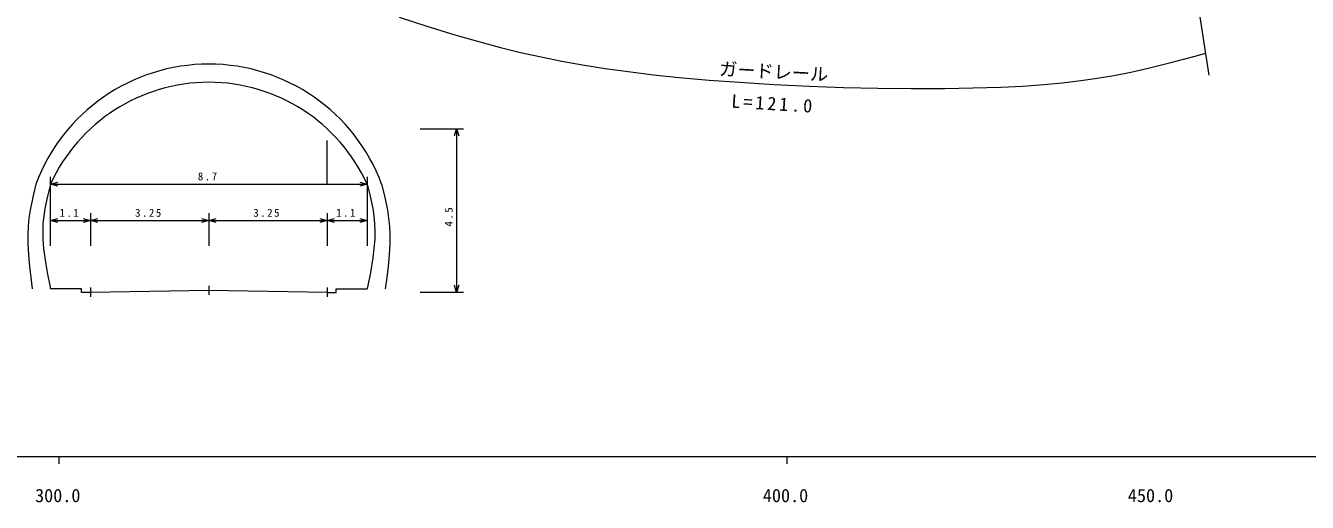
# Model space of a CAD drawing. Units: millimetres, scale not verified. Extents: x -61140 to 578860, y -202464 to 157536.
# Drawn here: x 262285 to 438399, y -23750 to 41776 of the extents above; entities that cross this region are included whole.
import ezdxf
from ezdxf.enums import TextEntityAlignment as Align

# ---------------------------------------------------------------- set-up
doc = ezdxf.new("R2010")
doc.units = ezdxf.units.MM
doc.header["$LTSCALE"] = 1000
doc.linetypes.add('DASHED_SPACED', pattern=[12, 6, -6])
doc.layers.add('S-BGD', color=7, linetype='Continuous', lineweight=13)
doc.layers.add('S-BGD-HTXT', color=7, linetype='Continuous', lineweight=13)
doc.styles.add('ＭＳ ゴシック', font='')
doc.styles.get('ＭＳ ゴシック').set_extended_font_data('MS Gothic')

msp = doc.modelspace()

# ---------------------------------------------------------------- linework, layer by layer
at = {"layer": 'S-BGD'}
for p, q in [((422725, 48912), (424880, 34959)), ((313588, 42940), (317408, 41707)), ((317408, 41707), (321242, 40532)), ((321242, 40532), (324372, 39632)), ((324372, 39632), (327516, 38790)), ((327516, 38790), (330297, 38105)), ((330297, 38105), (333102, 37475)), ((333102, 37475), (335950, 36901)), ((419658, 36697), (422810, 37541)), ((422810, 37541), (423611, 37762)), ((423611, 37762), (424412, 37984)), ((335950, 36901), (338811, 36386)), ((338811, 36386), (341931, 35889)), ((341931, 35889), (345063, 35450)), ((345063, 35450), (348562, 35024)), ((411789, 34920), (414148, 35387)), ((414148, 35387), (416506, 35915)), ((416506, 35915), (419658, 36697)), ((348562, 35024), (352080, 34657)), ((352080, 34657), (356213, 34293)), ((356213, 34293), (360350, 33989)), ((360350, 33989), (365156, 33696)), ((365156, 33696), (369969, 33462)), ((369969, 33462), (374663, 33294)), ((396301, 33331), (399245, 33478)), ((399245, 33478), (402192, 33685)), ((402192, 33685), (404722, 33920)), ((404722, 33920), (407253, 34215)), ((407253, 34215), (409526, 34538)), ((409526, 34538), (411789, 34920)), ((374663, 33294), (379368, 33185)), ((379368, 33185), (383978, 33139)), ((383978, 33139), (388593, 33152)), ((388593, 33152), (392442, 33211)), ((392442, 33211), (396301, 33331)), ((316508, 27611), (322460, 27611)), ((321220, 26611), (321508, 27611)), ((321508, 27611), (321793, 26611)), ((321508, 27611), (321508, 5111)), ((263702, 19988), (263275, 18208)), ((265702, 19988), (265286, 18315)), ((265702, 11488), (265702, 20988)), ((265702, 19988), (266702, 20273)), ((266702, 19700), (265702, 19988)), ((265702, 19988), (309202, 19988)), ((308202, 20275), (309202, 19988)), ((309202, 19988), (308202, 19703)), ((309202, 20988), (309202, 11488)), ((309202, 19988), (309617, 18315)), ((311202, 19988), (311628, 18208)), ((263275, 18208), (262910, 16425)), ((265286, 18315), (264932, 16639)), ((309617, 18315), (309972, 16639)), ((311628, 18208), (311994, 16425)), ((262910, 16425), (262740, 15313)), ((264932, 16639), (264770, 15608)), ((271202, 15988), (271202, 11488)), ((287452, 15988), (287452, 11488)), ((303702, 15988), (303702, 11488)), ((309972, 16639), (310133, 15608)), ((311994, 16425), (312163, 15313)), ((262631, 14197), (262580, 12987)), ((262740, 15313), (262631, 14197)), ((264669, 14564), (264633, 13507)), ((264770, 15608), (264669, 14564)), ((265702, 14988), (266702, 15273)), ((266702, 14700), (265702, 14988)), ((265702, 14988), (271202, 14988)), ((270202, 15275), (271202, 14988)), ((271202, 14988), (270202, 14703)), ((271202, 14988), (272202, 15273)), ((272202, 14700), (271202, 14988)), ((271202, 14988), (287452, 14988)), ((286452, 15275), (287452, 14988)), ((287452, 14988), (286452, 14703)), ((287452, 14988), (288452, 15273)), ((288452, 14700), (287452, 14988)), ((287452, 14988), (303702, 14988)), ((302702, 15275), (303702, 14988)), ((303702, 14988), (302702, 14703)), ((303702, 14988), (304702, 15273)), ((304702, 14700), (303702, 14988)), ((303702, 14988), (309202, 14988)), ((308202, 15275), (309202, 14988)), ((309202, 14988), (308202, 14703)), ((310133, 15608), (310235, 14564)), ((310235, 14564), (310271, 13507)), ((312163, 15313), (312273, 14197)), ((312273, 14197), (312323, 12987)), ((262580, 12987), (262590, 11773)), ((264633, 13507), (264657, 12437)), ((264657, 12437), (264754, 11166)), ((310246, 12437), (310150, 11166)), ((310271, 13507), (310246, 12437)), ((312323, 12987), (312314, 11773)), ((262590, 11773), (262673, 10226)), ((264754, 11166), (264912, 9883)), ((310150, 11166), (309991, 9883)), ((312314, 11773), (312231, 10226)), ((262673, 10226), (262817, 8674)), ((264912, 9883), (265252, 7859)), ((309991, 9883), (309652, 7859)), ((312231, 10226), (312087, 8674)), ((262817, 8674), (262999, 7139)), ((262999, 7139), (263202, 5592)), ((265252, 7859), (265653, 5832)), ((309652, 7859), (309251, 5832)), ((311905, 7139), (311702, 5592)), ((312087, 8674), (311905, 7139)), ((265653, 5832), (265677, 5712)), ((265677, 5712), (265702, 5592)), ((269952, 5592), (265702, 5592)), ((269952, 5092), (269952, 5592)), ((271202, 5761), (271202, 4511)), ((287452, 5355), (271202, 5111)), ((287452, 6005), (287452, 4755)), ((303702, 5111), (287452, 5355)), ((303702, 5761), (303702, 4511)), ((304952, 5092), (304952, 5592)), ((304952, 5592), (309202, 5592)), ((309226, 5712), (309202, 5592)), ((309251, 5832), (309226, 5712)), ((321508, 5111), (321223, 6111)), ((321795, 6111), (321508, 5111)), ((271202, 5111), (269952, 5092)), ((303702, 5111), (304952, 5092)), ((322460, 5111), (316508, 5111))]:
    msp.add_line(p, q, dxfattribs=at)
at = {"layer": 'S-BGD', "linetype": 'DASHED_SPACED'}
msp.add_line((303702, 19988), (303702, 27611), dxfattribs=at)
at = {"layer": 'S-BGD'}
for centre, radius, start, end in [((287452, 11145), 25343, 20.42175, 159.57825), ((287452, 10093), 23895, 24.46301, 155.53699)]:
    msp.add_arc(centre, radius, start, end, dxfattribs=at)
at = {"layer": 'S-BGD-HTXT'}
for p, q in [((-61140, -17464), (477860, -17464)), ((266860, -17464), (266860, -18464)), ((366860, -17464), (366860, -18464))]:
    msp.add_line(p, q, dxfattribs=at)

# ---------------------------------------------------------------- texts
at = {"layer": 'S-BGD', "style": 'ＭＳ ゴシック'}
msp.add_text('ガードレール', height=1833, rotation=356.9, dxfattribs=at).set_placement((357500, 34401), align=Align.BOTTOM_LEFT)
at = {"layer": 'S-BGD', "attachment_point": 7, "style": 'ＭＳ ゴシック'}
for s, insert, char_height, rotation in [('\\T1.32;L=121.0', (359211, 30480), 1833, 356.4), ('\\T1.27;4.5', (320979, 14155), 1100, 90)]:
    msp.add_mtext(s, dxfattribs=dict(at, insert=insert, char_height=char_height, rotation=rotation))
at = {"layer": 'S-BGD', "char_height": 1100, "attachment_point": 7, "style": 'ＭＳ ゴシック'}
for s, insert in [('\\T1.27;8.7', (285946, 20488)), ('\\T1.27;1.1', (266946, 15488)), ('\\T1.27;3.25', (277321, 15488)), ('\\T1.27;3.25', (293571, 15488)), ('\\T1.27;1.1', (304946, 15488))]:
    msp.add_mtext(s, dxfattribs=dict(at, insert=insert))
at = {"layer": 'S-BGD-HTXT', "style": 'ＭＳ ゴシック'}
for s, p in [('300.0', (263580, -24270)), ('400.0', (363580, -24270)), ('450.0', (413735, -24269))]:
    msp.add_text(s, height=1833, dxfattribs=at).set_placement(p, align=Align.BOTTOM_LEFT)

doc.saveas('drawing.dxf')
